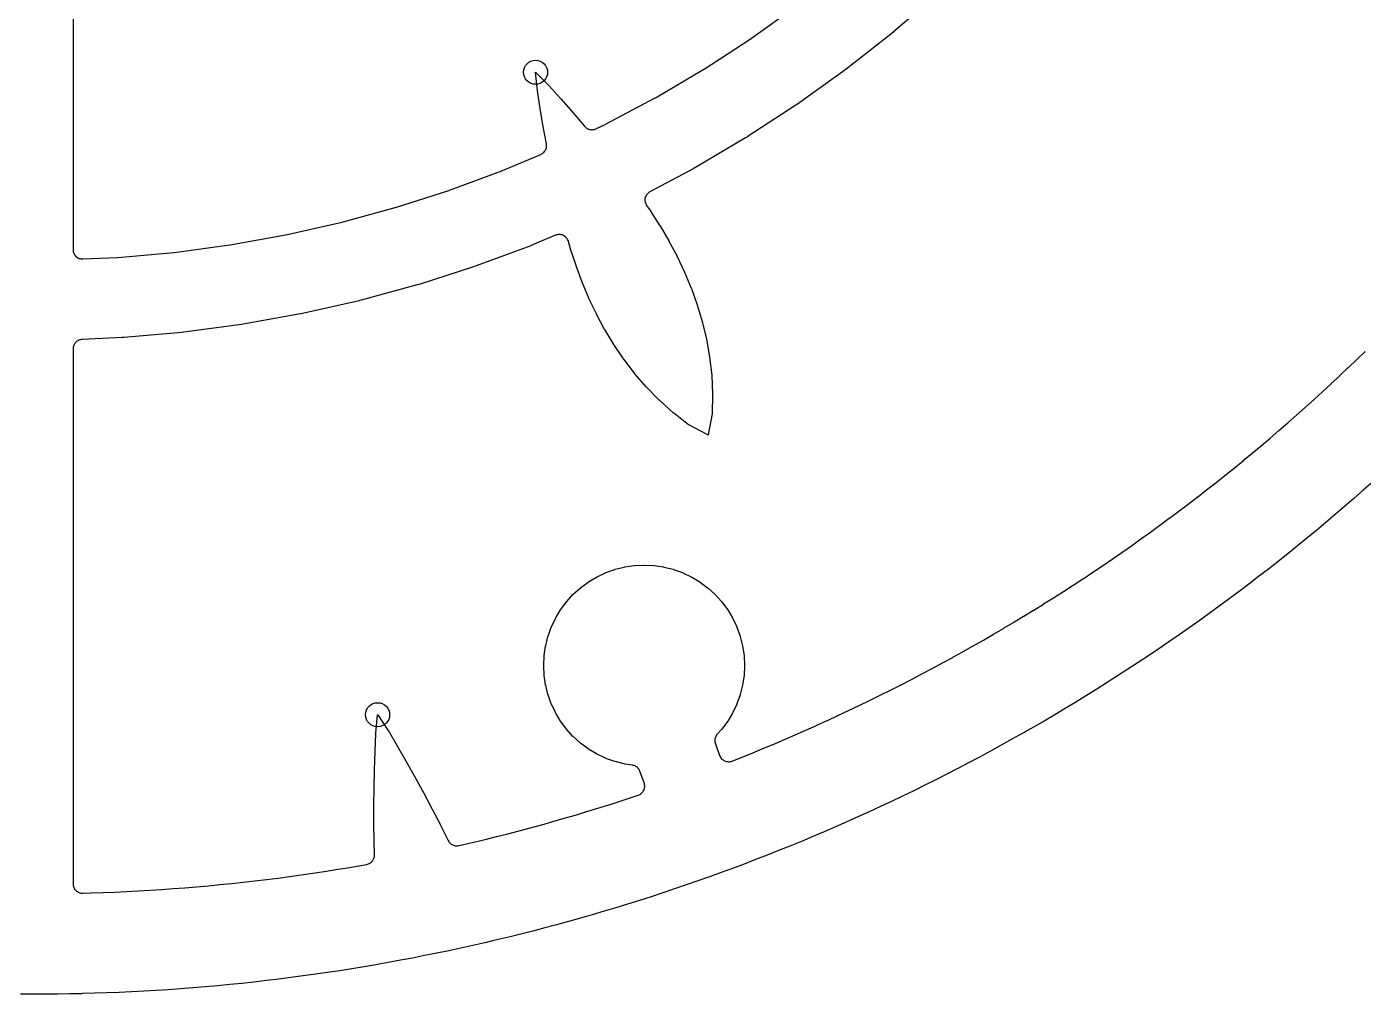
# Model space of a CAD drawing. Header units: millimetres. Extents: x -53 to 53, y -53 to 53.
# Drawn here: x -0.16 to 35.18, y -53.1 to -27.52 of the extents above; entities that cross this region are included whole.
import ezdxf

# ---------------------------------------------------------------- set-up
doc = ezdxf.new("R2010")
doc.units = ezdxf.units.MM
for name, color, linetype in [('CUT_INNER', 6, 'Continuous'), ('CUT_OUTER', 1, 'Continuous'), ('ENGRAVE', 7, 'Continuous')]:
    doc.layers.add(name, color=color, linetype=linetype)

msp = doc.modelspace()

# ---------------------------------------------------------------- linework, layer by layer
at = {"layer": 'CUT_INNER'}
for points in [[(1.062, -22.98), (1.062, -33.4128), (1.0633, -33.438), (1.0671, -33.463), (1.0734, -33.4874), (1.0821, -33.5111), (1.0932, -33.5337), (1.1065, -33.5552), (1.1219, -33.5752), (1.1392, -33.5935), (1.1583, -33.61), (1.1789, -33.6245), (1.2009, -33.6368), (1.2241, -33.6469), (1.2481, -33.6545), (1.2728, -33.6597), (1.2979, -33.6624), (1.3231, -33.6626), (2.2356, -33.6221), (2.2467, -33.6213), (3.7248, -33.4898), (3.7358, -33.4886), (5.2067, -33.2916), (5.2177, -33.2899), (6.6783, -33.0279), (6.6892, -33.0257), (8.1368, -32.6991), (8.1476, -32.6965), (9.5793, -32.306), (9.5899, -32.3029), (11.0029, -31.8493), (11.0134, -31.8457), (12.4048, -31.3299), (12.4152, -31.3258), (13.4304, -30.8973), (13.4521, -30.8869), (13.4727, -30.8745), (13.492, -30.8601), (13.5098, -30.8439), (13.526, -30.8261), (13.5404, -30.8069), (13.5529, -30.7863), (13.5634, -30.7646), (13.5717, -30.7421), (13.5778, -30.7188), (13.5816, -30.6951), (13.5832, -30.671), (13.5824, -30.647), (13.5794, -30.6231), (13.4975, -30.1634), (13.4166, -29.6904), (13.4164, -29.6891), (13.341, -29.2183), (13.3401, -29.2109), (13.2927, -28.7323), (13.2924, -28.7271), (13.2965, -28.7308), (13.6375, -29.0695), (13.6427, -29.0749), (13.9601, -29.4306), (13.961, -29.4316), (14.2756, -29.7917), (14.5881, -30.1544), (14.5919, -30.1587), (14.6091, -30.1771), (14.6281, -30.1936), (14.6487, -30.2081), (14.6706, -30.2205), (14.6937, -30.2306), (14.7177, -30.2384), (14.7423, -30.2437), (14.7673, -30.2464), (14.7925, -30.2467), (14.8176, -30.2444), (14.8423, -30.2396), (14.8665, -30.2323), (14.8897, -30.2227), (15.1328, -30.1072), (15.1427, -30.1022), (16.4534, -29.4063), (16.4631, -29.4008), (17.7416, -28.6475), (17.751, -28.6416), (18.9949, -27.8323), (19.004, -27.826), (20.2108, -26.9623)], [(23.9263, -26.6577), (22.7589, -27.6611), (22.7567, -27.6629), (22.7225, -27.691), (22.7203, -27.6928), (21.5095, -28.6434), (21.5073, -28.6451), (21.4718, -28.6717), (21.4695, -28.6733), (20.2177, -29.5693), (20.2154, -29.5709), (20.1788, -29.5959), (20.1765, -29.5975), (18.8862, -30.4371), (18.8838, -30.4385), (18.8461, -30.4619), (18.8438, -30.4633), (17.5174, -31.2449), (17.515, -31.2462), (17.4763, -31.2679), (17.4739, -31.2692), (16.3167, -31.8836), (16.2954, -31.8963), (16.2755, -31.9111), (16.2571, -31.9277), (16.2405, -31.9461), (16.2258, -31.9661), (16.2131, -31.9874), (16.2026, -32.0098), (16.1943, -32.0332), (16.1884, -32.0573), (16.185, -32.0819), (16.184, -32.1066), (16.1854, -32.1314), (16.1893, -32.1559), (16.1956, -32.1798), (16.2042, -32.2031), (16.2151, -32.2254), (16.2282, -32.2464), (16.3293, -32.3929), (16.3316, -32.3964), (16.5806, -32.7843), (16.5831, -32.7884), (16.816, -33.1834), (16.8186, -33.188), (17.0337, -33.5909), (17.0363, -33.596), (17.2323, -34.0075), (17.2348, -34.0131), (17.4103, -34.4339), (17.4127, -34.44), (17.5665, -34.8708), (17.5686, -34.8772), (17.6998, -35.3186), (17.7016, -35.3254), (17.8089, -35.7779), (17.8103, -35.785), (17.8926, -36.2493), (17.8937, -36.2567), (17.9491, -36.7335), (17.9497, -36.7415), (17.975, -37.2317), (17.9751, -37.2413), (17.9619, -37.7489), (17.9615, -37.7541), (17.9608, -37.7593), (17.8525, -38.3119), (17.8511, -38.3175), (17.8459, -38.315), (17.3491, -38.0501), (17.3446, -38.0474), (17.3403, -38.0444), (16.9384, -37.7341), (16.9309, -37.7279), (16.5667, -37.3989), (16.5609, -37.3933), (16.2262, -37.0493), (16.2211, -37.0438), (15.913, -36.6869), (15.9085, -36.6813), (15.6253, -36.3123), (15.6212, -36.3067), (15.3617, -35.9263), (15.358, -35.9206), (15.1211, -35.5293), (15.1179, -35.5236), (14.9024, -35.1218), (14.8996, -35.1163), (14.7043, -34.7045), (14.7019, -34.6993), (14.5253, -34.2781), (14.5234, -34.2731), (14.3641, -33.8431), (14.3626, -33.8387), (14.2189, -33.4006), (14.2177, -33.3966), (14.1598, -33.1977), (14.1516, -33.1742), (14.1413, -33.1517), (14.1287, -33.1303), (14.1141, -33.1103), (14.0975, -33.0918), (14.0793, -33.0751), (14.0594, -33.0602), (14.0382, -33.0474), (14.0158, -33.0368), (13.9925, -33.0284), (13.9684, -33.0224), (13.9439, -33.0187), (13.9191, -33.0176), (13.8943, -33.0189), (13.8698, -33.0226), (13.8458, -33.0288), (13.8225, -33.0373), (13.2155, -33.2934), (13.2129, -33.2945), (13.1717, -33.3108), (13.1691, -33.3118), (11.7256, -33.8469), (11.723, -33.8478), (11.6811, -33.8623), (11.6785, -33.8632), (10.2127, -34.3337), (10.21, -34.3345), (10.1675, -34.3471), (10.1649, -34.3479), (8.6797, -34.7529), (8.677, -34.7536), (8.6339, -34.7643), (8.6313, -34.765), (7.1295, -35.1037), (7.1268, -35.1043), (7.0834, -35.1131), (7.0806, -35.1136), (5.5654, -35.3854), (5.5627, -35.3859), (5.5188, -35.3927), (5.5161, -35.3931), (3.9903, -35.5975), (3.9875, -35.5978), (3.9434, -35.6027), (3.9407, -35.603), (2.4073, -35.7394), (2.4045, -35.7396), (2.3603, -35.7426), (2.3575, -35.7427), (1.3009, -35.7897), (1.2772, -35.7919), (1.2537, -35.7963), (1.2309, -35.803), (1.2087, -35.8118), (1.1875, -35.8226), (1.1674, -35.8355), (1.1486, -35.8502), (1.1313, -35.8666), (1.1157, -35.8846), (1.1019, -35.904), (1.0899, -35.9246), (1.08, -35.9463), (1.0722, -35.9688), (1.0665, -35.992), (1.0631, -36.0156), (1.062, -36.0394), (1.062, -50.1777), (1.0632, -50.2026), (1.067, -50.2273), (1.0731, -50.2515), (1.0817, -50.2749), (1.0925, -50.2974), (1.1056, -50.3187), (1.1207, -50.3386), (1.1377, -50.3569), (1.1564, -50.3734), (1.1767, -50.3879), (1.1984, -50.4003), (1.2211, -50.4106), (1.2448, -50.4185), (1.2692, -50.424), (1.2939, -50.427), (1.3189, -50.4276), (1.5466, -50.4213), (1.5482, -50.4212), (1.856, -50.4108), (1.8575, -50.4108), (2.1653, -50.3985), (2.1668, -50.3984), (2.4745, -50.3843), (2.476, -50.3842), (2.7836, -50.3681), (2.7851, -50.3681), (3.0926, -50.3501), (3.0941, -50.35), (3.4014, -50.3302), (3.403, -50.3301), (3.7102, -50.3084), (3.7117, -50.3083), (4.0188, -50.2847), (4.0203, -50.2845), (4.3273, -50.2591), (4.3288, -50.2589), (4.6356, -50.2316), (4.6371, -50.2314), (4.9437, -50.2022), (4.9452, -50.202), (5.2517, -50.1709), (5.2532, -50.1707), (5.5594, -50.1377), (5.5609, -50.1376), (5.8669, -50.1027), (5.8685, -50.1025), (6.1742, -50.0657), (6.1758, -50.0655), (6.4813, -50.0269), (6.4828, -50.0267), (6.7882, -49.9862), (6.7897, -49.986), (7.0947, -49.9436), (7.0963, -49.9434), (7.4011, -49.8991), (7.4026, -49.8989), (7.7071, -49.8528), (7.7086, -49.8525), (8.0128, -49.8045), (8.0144, -49.8043), (8.3183, -49.7544), (8.3198, -49.7542), (8.6234, -49.7025), (8.6249, -49.7022), (8.8271, -49.6665), (8.8503, -49.6612), (8.8729, -49.6538), (8.8947, -49.6442), (8.9155, -49.6327), (8.9351, -49.6192), (8.9533, -49.6039), (8.97, -49.5869), (8.985, -49.5684), (8.9982, -49.5486), (9.0094, -49.5276), (9.0186, -49.5057), (9.0256, -49.483), (9.0305, -49.4597), (9.0331, -49.436), (9.0335, -49.4122), (9.0223, -49.0675), (9.0223, -49.0651), (9.0162, -48.5928), (9.0162, -48.5909), (9.0174, -48.1162), (9.0174, -48.1148), (9.0239, -47.6389), (9.0344, -47.1601), (9.0483, -46.6804), (9.0484, -46.6791), (9.0672, -46.2027), (9.0677, -46.1953), (9.1155, -45.7171), (9.1164, -45.7115), (9.1194, -45.7157), (9.3872, -46.1152), (9.3912, -46.1216), (9.6324, -46.5328), (9.633, -46.534), (9.8706, -46.9489), (10.1054, -47.366), (10.3365, -47.7844), (10.3372, -47.7856), (10.5619, -48.2037), (10.5628, -48.2054), (10.7801, -48.6248), (10.7812, -48.6269), (10.9842, -49.0381), (10.9958, -49.0589), (11.0093, -49.0786), (11.0246, -49.0969), (11.0416, -49.1136), (11.0601, -49.1287), (11.0799, -49.1419), (11.101, -49.1531), (11.123, -49.1624), (11.1457, -49.1694), (11.1691, -49.1743), (11.1928, -49.1769), (11.2166, -49.1773), (11.2404, -49.1753), (11.2639, -49.1712), (11.3536, -49.1507), (11.3551, -49.1504), (11.655, -49.0801), (11.6565, -49.0798), (11.9559, -49.0077), (11.9574, -49.0073), (12.2564, -48.9334), (12.2579, -48.933), (12.5564, -48.8573), (12.5579, -48.8569), (12.856, -48.7793), (12.8574, -48.7789), (13.155, -48.6995), (13.1565, -48.6991), (13.4536, -48.6179), (13.4551, -48.6175), (13.7516, -48.5344), (13.7531, -48.534), (14.0492, -48.4491), (14.0507, -48.4487), (14.3462, -48.362), (14.3477, -48.3616), (14.6427, -48.2731), (14.6441, -48.2726), (14.9386, -48.1823), (14.9401, -48.1819), (15.234, -48.0898), (15.2354, -48.0893), (15.5287, -47.9954), (15.5302, -47.9949), (15.8229, -47.8992), (15.8244, -47.8987), (16.008, -47.8374), (16.0313, -47.8283), (16.0535, -47.817), (16.0745, -47.8035), (16.094, -47.788), (16.1119, -47.7706), (16.128, -47.7515), (16.1421, -47.7309), (16.154, -47.709), (16.1637, -47.686), (16.1711, -47.6621), (16.1761, -47.6377), (16.1786, -47.6129), (16.1786, -47.5879), (16.1761, -47.5631), (16.1712, -47.5386), (16.1638, -47.5148), (16.0512, -47.2055), (16.0418, -47.183), (16.0302, -47.1615), (16.0165, -47.1413), (16.001, -47.1224), (15.9836, -47.1052), (15.9647, -47.0898), (15.9444, -47.0763), (15.9229, -47.0648), (15.9003, -47.0555), (15.8769, -47.0484), (15.853, -47.0437), (15.6516, -47.0138), (15.6396, -47.0114), (15.3988, -46.9511), (15.387, -46.9475), (15.1533, -46.8639), (15.142, -46.8592), (14.9175, -46.7531), (14.9067, -46.7473), (14.6938, -46.6196), (14.6836, -46.6128), (14.4841, -46.4649), (14.4747, -46.4572), (14.2907, -46.2904), (14.282, -46.2818), (14.1153, -46.0978), (14.1075, -46.0883), (13.9596, -45.8889), (13.9528, -45.8787), (13.8252, -45.6658), (13.8194, -45.6549), (13.7133, -45.4305), (13.7086, -45.4192), (13.6249, -45.1854), (13.6214, -45.1737), (13.561, -44.9329), (13.5586, -44.9208), (13.5222, -44.6752), (13.521, -44.663), (13.5088, -44.4151), (13.5088, -44.4028), (13.521, -44.1548), (13.5222, -44.1426), (13.5586, -43.897), (13.561, -43.885), (13.6214, -43.6442), (13.6249, -43.6324), (13.7086, -43.3987), (13.7133, -43.3874), (13.8194, -43.1629), (13.8252, -43.1521), (13.9528, -42.9392), (13.9596, -42.929), (14.1075, -42.7295), (14.1153, -42.7201), (14.282, -42.5361), (14.2907, -42.5274), (14.4747, -42.3607), (14.4841, -42.3529), (14.6836, -42.205), (14.6938, -42.1982), (14.9067, -42.0706), (14.9175, -42.0648), (15.142, -41.9587), (15.1533, -41.954), (15.387, -41.8703), (15.3988, -41.8668), (15.6396, -41.8064), (15.6516, -41.804), (15.8972, -41.7676), (15.9094, -41.7664), (16.1574, -41.7542), (16.1697, -41.7542), (16.4176, -41.7664), (16.4298, -41.7676), (16.6754, -41.804), (16.6874, -41.8064), (16.9283, -41.8668), (16.94, -41.8703), (17.1738, -41.954), (17.1851, -41.9587), (17.4095, -42.0648), (17.4204, -42.0706), (17.6333, -42.1982), (17.6435, -42.205), (17.8429, -42.3529), (17.8524, -42.3607), (18.0364, -42.5274), (18.045, -42.5361), (18.2118, -42.7201), (18.2195, -42.7295), (18.3674, -42.929), (18.3742, -42.9392), (18.5019, -43.1521), (18.5077, -43.1629), (18.6138, -43.3874), (18.6185, -43.3987), (18.7021, -43.6324), (18.7057, -43.6442), (18.766, -43.885), (18.7684, -43.897), (18.8048, -44.1426), (18.806, -44.1548), (18.8182, -44.4028), (18.8182, -44.4151), (18.806, -44.663), (18.8048, -44.6752), (18.7684, -44.9208), (18.766, -44.9329), (18.7057, -45.1737), (18.7021, -45.1854), (18.6185, -45.4192), (18.6138, -45.4305), (18.5077, -45.6549), (18.5019, -45.6658), (18.3742, -45.8787), (18.3674, -45.8889), (18.2195, -46.0883), (18.2118, -46.0978), (18.0966, -46.2249), (18.0809, -46.244), (18.0672, -46.2645), (18.0556, -46.2862), (18.0462, -46.309), (18.0391, -46.3326), (18.0344, -46.3568), (18.0321, -46.3814), (18.0321, -46.406), (18.0347, -46.4306), (18.0396, -46.4547), (18.0469, -46.4783), (18.1597, -46.7884), (18.1695, -46.8114), (18.1814, -46.8334), (18.1955, -46.854), (18.2116, -46.8731), (18.2294, -46.8905), (18.249, -46.9061), (18.27, -46.9196), (18.2922, -46.931), (18.3155, -46.94), (18.3396, -46.9468), (18.3642, -46.951), (18.3891, -46.9528), (18.414, -46.9522), (18.4388, -46.949), (18.4631, -46.9434), (18.4868, -46.9353), (18.7304, -46.8388), (18.7318, -46.8382), (19.0174, -46.723), (19.0188, -46.7224), (19.3038, -46.6054), (19.3052, -46.6048), (19.5894, -46.4861), (19.5908, -46.4855), (19.8742, -46.365), (19.8756, -46.3644), (20.1583, -46.2422), (20.1597, -46.2416), (20.4417, -46.1176), (20.4431, -46.117), (20.7243, -45.9913), (20.7257, -45.9907), (21.0061, -45.8633), (21.0075, -45.8627), (21.2871, -45.7335), (21.2885, -45.7329), (21.5673, -45.6021), (21.5687, -45.6014), (21.8467, -45.4689), (21.8481, -45.4682), (22.1253, -45.334), (22.1267, -45.3333), (22.4031, -45.1974), (22.4044, -45.1967), (22.68, -45.059), (22.6813, -45.0584), (22.956, -44.919), (22.9574, -44.9183), (23.2312, -44.7773), (23.2326, -44.7766), (23.5055, -44.6339), (23.5069, -44.6332), (23.7789, -44.4889), (23.7803, -44.4882), (24.0515, -44.3421), (24.0528, -44.3414), (24.3231, -44.1937), (24.3244, -44.193), (24.5938, -44.0436), (24.5951, -44.0429), (24.8636, -43.8919), (24.8649, -43.8912), (25.1324, -43.7385), (25.1338, -43.7378), (25.4003, -43.5835), (25.4017, -43.5827), (25.6673, -43.4268), (25.6686, -43.426), (25.9333, -43.2685), (25.9346, -43.2677), (26.1983, -43.1086), (26.1996, -43.1078), (26.4623, -42.947), (26.4636, -42.9462), (26.7253, -42.7838), (26.7266, -42.783), (26.9873, -42.619), (26.9886, -42.6182), (27.2483, -42.4527), (27.2496, -42.4518), (27.5083, -42.2847), (27.5096, -42.2838), (27.7672, -42.1151), (27.7685, -42.1142), (28.0251, -41.9439), (28.0264, -41.9431), (28.2819, -41.7712), (28.2832, -41.7703), (28.5377, -41.5968), (28.539, -41.596), (28.7924, -41.421), (28.7937, -41.4201), (29.046, -41.2435), (29.0473, -41.2426), (29.2985, -41.0645), (29.2998, -41.0636), (29.5499, -40.884), (29.5512, -40.8831), (29.8003, -40.7019), (29.8015, -40.701), (30.0494, -40.5183), (30.0507, -40.5173), (30.2975, -40.3331), (30.2987, -40.3322), (30.5444, -40.1465), (30.5456, -40.1455), (30.7902, -39.9583), (30.7914, -39.9573), (31.0348, -39.7686), (31.036, -39.7677), (31.2782, -39.5774), (31.2794, -39.5765), (31.5204, -39.3848), (31.5216, -39.3838), (31.7615, -39.1906), (31.7627, -39.1897), (32.0014, -38.995), (32.0026, -38.994), (32.24, -38.7979), (32.2412, -38.7969), (32.4775, -38.5994), (32.4787, -38.5984), (32.7137, -38.3993), (32.7149, -38.3984), (32.9487, -38.1979), (32.9499, -38.1969), (33.1825, -37.995), (33.1836, -37.994), (33.415, -37.7907), (33.4161, -37.7897), (33.6462, -37.5849), (33.6474, -37.5839), (33.8762, -37.3778), (33.8774, -37.3768), (34.1049, -37.1692), (34.1061, -37.1682), (34.3324, -36.9593), (34.3335, -36.9582), (34.5585, -36.7479), (34.5596, -36.7469), (34.7833, -36.5352), (34.7844, -36.5341), (35.0068, -36.3211), (35.0079, -36.32), (35.229, -36.1056)]]:
    msp.add_lwpolyline(points, dxfattribs=at)
at = {"layer": 'CUT_OUTER'}
msp.add_lwpolyline([(35.4183, -39.5621), (35.1748, -39.7786), (34.9301, -39.9937), (34.6841, -40.2073), (34.4367, -40.4193), (34.188, -40.6299), (33.9381, -40.8389), (33.6869, -41.0464), (33.4344, -41.2523), (33.1806, -41.4567), (32.9256, -41.6595), (32.6694, -41.8607), (32.4119, -42.0604), (32.1532, -42.2585), (31.8933, -42.455), (31.6322, -42.6499), (31.37, -42.8432), (31.1065, -43.0348), (30.8418, -43.2249), (30.576, -43.4133), (30.3091, -43.6001), (30.041, -43.7853), (29.7718, -43.9688), (29.5014, -44.1506), (29.23, -44.3308), (28.9574, -44.5093), (28.6837, -44.6862), (28.409, -44.8613), (28.1332, -45.0348), (27.8564, -45.2066), (27.5785, -45.3766), (27.2995, -45.545), (27.0195, -45.7116), (26.7385, -45.8766), (26.4565, -46.0398), (26.1736, -46.2012), (25.8896, -46.361), (25.6046, -46.519), (25.3187, -46.6752), (25.0318, -46.8297), (24.744, -46.9824), (24.4553, -47.1333), (24.1656, -47.2825), (23.875, -47.4299), (23.5836, -47.5755), (23.2912, -47.7193), (22.998, -47.8613), (22.7039, -48.0015), (22.4089, -48.1399), (22.1131, -48.2765), (21.8165, -48.4113), (21.519, -48.5442), (21.2207, -48.6754), (20.9217, -48.8046), (20.6218, -48.9321), (20.3212, -49.0577), (20.0198, -49.1815), (19.7177, -49.3034), (19.4148, -49.4234), (19.1111, -49.5416), (18.8068, -49.658), (18.5017, -49.7724), (18.196, -49.885), (17.8896, -49.9957), (17.5825, -50.1046), (17.2747, -50.2115), (16.9663, -50.3165), (16.6572, -50.4197), (16.3475, -50.521), (16.0372, -50.6203), (15.7263, -50.7178), (15.4148, -50.8133), (15.1028, -50.9069), (14.7901, -50.9986), (14.4769, -51.0884), (14.1632, -51.1763), (13.8489, -51.2622), (13.5341, -51.3463), (13.2188, -51.4283), (12.903, -51.5085), (12.5867, -51.5867), (12.2699, -51.6629), (12.1889, -51.6819), (11.952, -51.7374), (11.6343, -51.8098), (11.3162, -51.8802), (10.9976, -51.9487), (10.6787, -52.0152), (10.3593, -52.0797), (10.0395, -52.1423), (9.7194, -52.2029), (9.3989, -52.2616), (9.2042, -52.296), (9.0788, -52.3181), (8.7576, -52.3728), (8.4361, -52.4256), (8.1143, -52.4764), (7.7921, -52.5252), (7.4697, -52.572), (7.147, -52.6168), (6.824, -52.6597), (6.5008, -52.7006), (6.1773, -52.7395), (5.8536, -52.7764), (5.5296, -52.8113), (5.2055, -52.8442), (4.8811, -52.8752), (4.5566, -52.9041), (4.2319, -52.9311), (3.907, -52.9561), (3.582, -52.979), (3.2569, -53), (2.9316, -53.019), (2.6063, -53.036), (2.2808, -53.051), (1.9552, -53.064), (1.6296, -53.075), (1.3039, -53.084), (1.2849, -53.0844), (0.9774, -53.091), (0.6516, -53.096), (0.3258, -53.099), (0, -53.1), (-0.3258, -53.099)], dxfattribs=at)
at = {"layer": 'ENGRAVE'}
for centre in [(13.2921, -28.7264), (9.1161, -45.7108)]:
    msp.add_circle(centre, 0.3186, dxfattribs=at)

doc.saveas('drawing.dxf')
